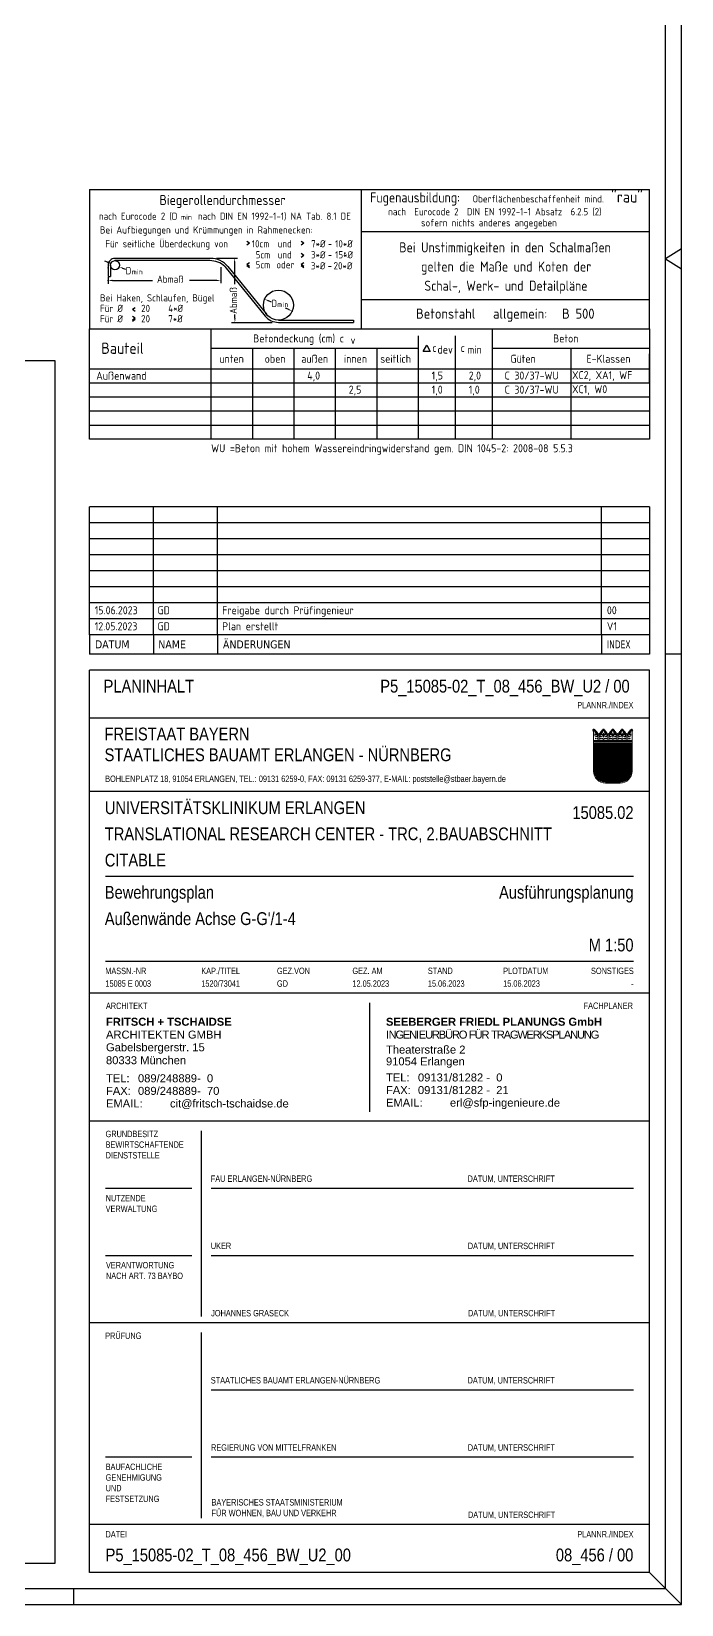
# Model space of a CAD drawing. Extents: x -17 to 74, y -15 to 121.
# Drawn here: x 39.79 to 49.95, y 0 to 24.58 of the extents above; entities that cross this region are included whole.
import ezdxf
from ezdxf.enums import TextEntityAlignment as Align

# ---------------------------------------------------------------- set-up
doc = ezdxf.new("R2010")
doc.units = 0
doc.header["$LTSCALE"] = 0.5
doc.linetypes.add('AUSGEZOGEN', pattern=[1000.01, 1000, 0.01])
for name, color, linetype in [('40 A Plankopf Text F+T', 7, 'Continuous'), ('BET-ANS', 7, 'Continuous'), ('RAHMEN', 7, 'Continuous'), ('STEMPEL', 7, 'Continuous'), ('TEXT', 7, 'Continuous')]:
    doc.layers.add(name, color=color, linetype=linetype)
doc.layers.add('NOPLOT', color=7, linetype='Continuous', plot=False)
doc.styles.add('ERSTELLTER_STIL_3', font='arial.ttf')
doc.styles.add('ERSTELLTER_STIL_4', font='arialbd.ttf')
doc.styles.add('helv', font='tahoma.ttf')
doc.styles.add('plankopf_ArialN', font='ARIALN.TTF')
doc.styles.add('txt', font='isocp.shx')
pattern_1 = [(0, (-322.07857, -163.97815), (8e-17, 0.254), [])]

# ---------------------------------------------------------------- blocks, each defined once
blk = doc.blocks.new('Bundeslandwappen')
at = {"lineweight": 9, "true_color": 0xffffff}
for points in [[(-5.75, 16.5), (-5.98, 16.5), (-5.98, 16.29), (-5.75, 16.29)], [(-5.09, 15.68), (-5.31, 15.68), (-5.31, 15.47), (-5.09, 15.47)], [(-3.49, 15.68), (-3.71, 15.68), (-3.71, 15.47), (-3.49, 15.47)], [(-2.82, 16.5), (-3.05, 16.5), (-3.05, 16.29), (-2.82, 16.29)], [(-2.15, 15.68), (-2.38, 15.68), (-2.38, 15.47), (-2.15, 15.47)], [(-0.56, 15.68), (-0.78, 15.68), (-0.78, 15.47), (-0.56, 15.47)], [(0.11, 16.5), (-0.11, 16.5), (-0.11, 16.29), (0.11, 16.29)], [(0.78, 15.68), (0.56, 15.68), (0.56, 15.47), (0.78, 15.47)], [(2.38, 15.68), (2.15, 15.68), (2.15, 15.47), (2.38, 15.47)], [(3.05, 16.5), (2.82, 16.5), (2.82, 16.29), (3.05, 16.29)], [(3.71, 15.68), (3.49, 15.68), (3.49, 15.47), (3.71, 15.47)], [(5.31, 15.68), (5.09, 15.68), (5.09, 15.47), (5.31, 15.47)], [(5.98, 16.5), (5.75, 16.5), (5.75, 16.29), (5.98, 16.29)]]:
    blk.add_hatch(color=7, dxfattribs=at).paths.add_polyline_path(points)
at = {"true_color": 0xffffff}
for points in [[(-5.34, 12.59), (-5.7, 12.59), (-5.7, 12.19), (-5.07, 11.96)], [(-1.42, 10.67), (-5.07, 11.96), (-3.57, 8.42), (0.08, 7.13)], [(0.86, 12.59), (-2.24, 12.59), (-1.42, 10.67), (2.23, 9.38)], [(3.96, 12.59), (1.66, 12.59), (4.37, 11.63)], [(5.7, 11.16), (4.37, 11.63), (5.7, 8.5)], [(-3.57, 8.42), (-5.7, 9.18), (-5.7, 6.17), (-2.07, 4.88)], [(-5.7, 6.14), (-5.7, 3.7, 0.041392), (-5.65, 3.14), (-4.21, 2.63)], [(3.73, 5.84), (0.08, 7.13), (1.58, 3.59), (5.23, 2.29)], [(5.7, 8.15), (2.23, 9.38), (3.73, 5.84), (5.7, 5.14)], [(-0.56, 1.34), (-4.21, 2.63), (-3.29, 0.45, 0.073774), (-2.3, 0.3), (-0.12, 0.3)], [(1.58, 3.59), (-2.07, 4.88), (-0.56, 1.34), (2.36, 0.3, 0.043654), (2.95, 0.36)]]:
    blk.add_hatch(color=7, dxfattribs=at).paths.add_polyline_path(points)
at = {"lineweight": 9}
h = blk.add_hatch(dxfattribs=at)
h.set_pattern_fill('ANSI31', color=256, scale=0.08, angle=315, style=0)
h.set_pattern_definition(pattern_1)
h.paths.add_polyline_path([(-5.07, 11.96), (-5.7, 12.19), (-5.7, 9.18), (-3.57, 8.42)])
h = blk.add_hatch(dxfattribs=at)
h.set_pattern_fill('ANSI31', color=256, scale=0.08, angle=315, style=0)
h.set_pattern_definition(pattern_1)
h.paths.add_polyline_path([(-2.24, 12.59), (-5.34, 12.59), (-5.07, 11.96), (-1.42, 10.67)])
h = blk.add_hatch(dxfattribs=at)
h.set_pattern_fill('ANSI31', color=256, scale=0.08, angle=315, style=0)
h.set_pattern_definition(pattern_1)
h.paths.add_polyline_path([(2.23, 9.38), (-1.42, 10.67), (0.08, 7.13), (3.73, 5.84)])
h = blk.add_hatch(dxfattribs=at)
h.set_pattern_fill('ANSI31', color=256, scale=0.08, angle=315, style=0)
h.set_pattern_definition(pattern_1)
h.paths.add_polyline_path([(4.37, 11.63), (1.66, 12.59), (0.86, 12.59), (2.23, 9.38), (5.7, 8.15), (5.7, 8.5)])
h = blk.add_hatch(dxfattribs=at)
h.set_pattern_fill('ANSI31', color=256, scale=0.08, angle=315, style=0)
h.set_pattern_definition(pattern_1)
h.paths.add_polyline_path([(5.7, 12.59), (3.96, 12.59), (4.37, 11.63), (5.7, 11.16)])
h = blk.add_hatch(dxfattribs=at)
h.set_pattern_fill('ANSI31', color=256, scale=0.08, angle=315, style=0)
h.set_pattern_definition(pattern_1)
h.paths.add_polyline_path([(-2.07, 4.88), (-5.7, 6.17), (-5.7, 6.14), (-4.21, 2.63), (-0.56, 1.34)])
h = blk.add_hatch(dxfattribs=at)
h.set_pattern_fill('ANSI31', color=256, scale=0.08, angle=315, style=0)
h.set_pattern_definition(pattern_1)
h.paths.add_polyline_path([(0.08, 7.13), (-3.57, 8.42), (-2.07, 4.88), (1.58, 3.59)])
h = blk.add_hatch(dxfattribs=at)
h.set_pattern_fill('ANSI31', color=256, scale=0.08, angle=315, style=0)
h.set_pattern_definition(pattern_1)
h.paths.add_polyline_path([(5.7, 5.14), (3.73, 5.84), (5.23, 2.29), (5.37, 2.24, 0.111178), (5.7, 3.7)])
h = blk.add_hatch(dxfattribs=at)
h.set_pattern_fill('ANSI31', color=256, scale=0.08, angle=315, style=0)
h.set_pattern_definition(pattern_1)
h.paths.add_polyline_path([(-4.21, 2.63), (-5.65, 3.14, 0.285055), (-3.29, 0.45)])
h = blk.add_hatch(dxfattribs=at)
h.set_pattern_fill('ANSI31', color=256, scale=0.08, angle=315, style=0)
h.set_pattern_definition(pattern_1)
h.paths.add_polyline_path([(-0.56, 1.34), (-0.12, 0.3), (2.3, 0.3, 0.004354), (2.36, 0.3)])
h = blk.add_hatch(dxfattribs=at)
h.set_pattern_fill('ANSI31', color=256, scale=0.08, angle=315, style=0)
h.set_pattern_definition(pattern_1)
h.paths.add_polyline_path([(5.31, 2.11), (5.23, 2.29), (1.58, 3.59), (2.95, 0.36, 0.22704)])
for p, q in [((-6, 16.1), (-6, 3.7)), ((-5.64, 14.97), (-5.64, 15.18)), ((-5.61, 16.59), (-5.62, 16.68)), ((-5.33, 15.19), (-5.33, 15.05)), ((-3.47, 15.19), (-3.47, 15.05)), ((-3.19, 16.59), (-3.18, 16.67)), ((-3.16, 14.97), (-3.16, 15.18)), ((-2.93, 15.58), (-2.93, 14.47)), ((-2.71, 14.97), (-2.71, 15.18)), ((-2.68, 16.59), (-2.69, 16.67)), ((-2.4, 15.19), (-2.4, 15.05)), ((-0.54, 15.19), (-0.54, 15.05)), ((-0.25, 16.59), (-0.24, 16.67)), ((-0.22, 14.97), (-0.22, 15.18)), ((0, 15.58), (0, 14.47)), ((0.22, 14.97), (0.22, 15.18)), ((0.25, 16.59), (0.24, 16.67)), ((0.54, 15.19), (0.54, 15.05)), ((2.4, 15.19), (2.4, 15.05)), ((2.68, 16.59), (2.69, 16.67)), ((2.71, 14.97), (2.71, 15.18)), ((2.93, 15.58), (2.93, 14.47)), ((3.16, 14.97), (3.16, 15.18)), ((3.19, 16.59), (3.18, 16.67)), ((3.47, 15.19), (3.47, 15.05)), ((5.33, 15.19), (5.33, 15.05)), ((5.61, 16.59), (5.62, 16.68)), ((5.64, 14.97), (5.64, 15.18)), ((6, 3.7), (6, 16.1)), ((-6, 13.29), (6, 13.29)), ((-6, 12.94), (6, 12.94)), ((-5.7, 12.59), (-5.7, 3.7)), ((-5.7, 12.59), (5.7, 12.59)), ((-5.7, 12.19), (5.7, 8.15)), ((-5.34, 12.59), (-0.12, 0.3)), ((-4.68, 14.54), (-5.26, 14.54)), ((-4.12, 14.54), (-3.54, 14.54)), ((-3.36, 13.9), (-2.93, 14.17)), ((-2.93, 13.63), (-3.36, 13.9)), ((-2.93, 14.17), (-2.5, 13.9)), ((-2.5, 13.9), (-2.93, 13.63)), ((-1.74, 14.54), (-2.32, 14.54)), ((-2.24, 12.59), (2.95, 0.36)), ((-1.19, 14.54), (-0.61, 14.54)), ((0, 14.17), (-0.43, 13.9)), ((-0.43, 13.9), (0, 13.63)), ((0.43, 13.9), (0, 14.17)), ((0, 13.63), (0.43, 13.9)), ((1.19, 14.54), (0.61, 14.54)), ((0.86, 12.59), (5.31, 2.11)), ((1.66, 12.59), (5.7, 11.16)), ((1.74, 14.54), (2.32, 14.54)), ((2.93, 14.17), (2.5, 13.9)), ((2.5, 13.9), (2.93, 13.63)), ((3.36, 13.9), (2.93, 14.17)), ((2.93, 13.63), (3.36, 13.9)), ((4.12, 14.54), (3.54, 14.54)), ((3.96, 12.59), (5.7, 8.5)), ((4.68, 14.54), (5.26, 14.54)), ((5.7, 3.7), (5.7, 12.59)), ((-5.7, 9.18), (5.7, 5.14)), ((-5.7, 6.17), (5.37, 2.24)), ((-5.7, 6.14), (-3.29, 0.45)), ((-5.66, 3.14), (2.36, 0.3)), ((-2.3, 0.3), (2.3, 0.3)), ((-2.3, 0), (2.3, 0))]:
    blk.add_line(p, q, dxfattribs=at)
for points in [[(-5.75, 16.29), (-5.98, 16.29), (-5.98, 16.5), (-5.75, 16.5)], [(-5.09, 15.47), (-5.31, 15.47), (-5.31, 15.68), (-5.09, 15.68)], [(-3.71, 15.47), (-3.49, 15.47), (-3.49, 15.68), (-3.71, 15.68)], [(-2.82, 16.29), (-3.05, 16.29), (-3.05, 16.5), (-2.82, 16.5)], [(-2.15, 15.47), (-2.38, 15.47), (-2.38, 15.68), (-2.15, 15.68)], [(-0.78, 15.47), (-0.56, 15.47), (-0.56, 15.68), (-0.78, 15.68)], [(0.11, 16.29), (-0.11, 16.29), (-0.11, 16.5), (0.11, 16.5)], [(0.78, 15.47), (0.56, 15.47), (0.56, 15.68), (0.78, 15.68)], [(2.15, 15.47), (2.38, 15.47), (2.38, 15.68), (2.15, 15.68)], [(3.05, 16.29), (2.82, 16.29), (2.82, 16.5), (3.05, 16.5)], [(3.71, 15.47), (3.49, 15.47), (3.49, 15.68), (3.71, 15.68)], [(5.09, 15.47), (5.31, 15.47), (5.31, 15.68), (5.09, 15.68)], [(5.75, 16.29), (5.98, 16.29), (5.98, 16.5), (5.75, 16.5)], [(-4.07, 13.71), (-4.83, 13.71), (-4.83, 14.1), (-4.07, 14.1)], [(-1.8, 13.71), (-1.04, 13.71), (-1.04, 14.1), (-1.8, 14.1)], [(1.8, 13.71), (1.04, 13.71), (1.04, 14.1), (1.8, 14.1)], [(4.07, 13.71), (4.83, 13.71), (4.83, 14.1), (4.07, 14.1)]]:
    blk.add_lwpolyline(points, close=True, dxfattribs=at)
for centre in [(-5.28, 13.9), (-3.71, 13.9), (-2.2, 13.9), (-0.68, 13.9), (0.68, 13.9), (2.2, 13.9), (3.71, 13.9), (5.28, 13.9)]:
    blk.add_circle(centre, 0.123, dxfattribs=at)
for centre, radius, start, end in [((-5.89, 16.45), 0.362, 44.6681, 253.1183), ((-5.67, 16.67), 0.05, 6.6615, 44.6681), ((-5.49, 15.18), 0.157, 3.2756, 179.5521), ((-5.19, 14.99), 0.453, 182.8328, 261.3043), ((-5.56, 16.59), 0.05, 186.6615, 265.6209), ((-5.42, 15.99), 0.179, 74.7883, 15.1356), ((-5.59, 16.26), 0.281, 346.0232, 85.6209), ((-5.36, 16.21), 0.05, 254.7883, 346.0232), ((-5.26, 15.23), 0.191, 249.6358, 3.0857), ((-5.2, 16.05), 0.05, 93.0633, 195.1356), ((-5.19, 15.87), 0.224, 350.9542, 93.0633), ((-5.02, 15.24), 0.05, 82.9467, 183.0857), ((-4.99, 15.54), 0.249, 262.9467, 77.8855), ((-4.92, 15.83), 0.05, 170.9542, 257.8855), ((-4.62, 14.89), 0.224, 71.4, 0), ((-4.71, 14.85), 0.312, 275.9649, 353.9773), ((-4.4, 15.24), 0.208, 317.0775, 222.9225), ((-4.18, 14.89), 0.224, 180, 108.6), ((-4.09, 14.85), 0.312, 186.0227, 264.0351), ((-3.81, 15.54), 0.249, 102.1145, 277.0533), ((-3.88, 15.83), 0.05, 282.1145, 9.0458), ((-3.61, 15.87), 0.224, 86.9367, 189.0458), ((-3.78, 15.24), 0.05, 356.9143, 97.0533), ((-3.54, 15.23), 0.191, 176.9143, 290.3642), ((-3.6, 16.05), 0.05, 344.8644, 86.9367), ((-3.38, 15.99), 0.179, 164.8644, 105.2117), ((-3.61, 14.99), 0.453, 278.6957, 357.1672), ((-3.21, 16.26), 0.281, 94.3791, 193.9768), ((-3.44, 16.21), 0.05, 193.9768, 285.2117), ((-3.31, 15.18), 0.157, 0.4479, 176.7244), ((-3.24, 16.59), 0.05, 274.3791, 353.3385), ((-3.13, 16.67), 0.05, 155.2288, 173.3385), ((-2.93, 16.58), 0.264, 24.0166, 155.3409), ((-2.55, 15.18), 0.157, 3.2756, 179.5521), ((-2.26, 14.99), 0.453, 182.8328, 261.3043), ((-2.74, 16.66), 0.05, 6.6615, 24.0166), ((-2.63, 16.59), 0.05, 186.6615, 265.6209), ((-2.49, 15.99), 0.179, 74.7883, 15.1356), ((-2.65, 16.26), 0.281, 346.0232, 85.6209), ((-2.43, 16.21), 0.05, 254.7883, 346.0232), ((-2.33, 15.23), 0.191, 249.6358, 3.0857), ((-2.27, 16.05), 0.05, 93.0633, 195.1356), ((-2.26, 15.87), 0.224, 350.9542, 93.0633), ((-2.09, 15.24), 0.05, 82.9467, 183.0857), ((-2.05, 15.54), 0.249, 262.9467, 77.8855), ((-1.99, 15.83), 0.05, 170.9542, 257.8855), ((-1.69, 14.89), 0.224, 71.4, 0), ((-1.78, 14.85), 0.312, 275.9649, 353.9773), ((-1.47, 15.24), 0.208, 317.0775, 222.9225), ((-1.24, 14.89), 0.224, 180, 108.6), ((-1.16, 14.85), 0.312, 186.0227, 264.0351), ((-0.88, 15.54), 0.249, 102.1145, 277.0533), ((-0.94, 15.83), 0.05, 282.1145, 9.0458), ((-0.67, 15.87), 0.224, 86.9367, 189.0458), ((-0.84, 15.24), 0.05, 356.9143, 97.0533), ((-0.6, 15.23), 0.191, 176.9143, 290.3642), ((-0.66, 16.05), 0.05, 344.8644, 86.9367), ((-0.44, 15.99), 0.179, 164.8644, 105.2117), ((-0.68, 14.99), 0.453, 278.6957, 357.1672), ((-0.28, 16.26), 0.281, 94.3791, 193.9768), ((-0.5, 16.21), 0.05, 193.9768, 285.2117), ((-0.38, 15.18), 0.157, 0.4479, 176.7244), ((-0.3, 16.59), 0.05, 274.3791, 353.3385), ((0, 16.58), 0.264, 24.0166, 155.3409), ((-0.19, 16.67), 0.05, 155.2288, 173.3385), ((0.38, 15.18), 0.157, 3.2756, 179.5521), ((0.68, 14.99), 0.453, 182.8328, 261.3043), ((0.19, 16.66), 0.05, 6.6615, 24.0166), ((0.3, 16.59), 0.05, 186.6615, 265.6209), ((0.44, 15.99), 0.179, 74.7883, 15.1356), ((0.28, 16.26), 0.281, 346.0232, 85.6209), ((0.5, 16.21), 0.05, 254.7883, 346.0232), ((0.6, 15.23), 0.191, 249.6358, 3.0857), ((0.66, 16.05), 0.05, 93.0633, 195.1356), ((0.67, 15.87), 0.224, 350.9542, 93.0633), ((0.84, 15.24), 0.05, 82.9467, 183.0857), ((0.88, 15.54), 0.249, 262.9467, 77.8855), ((0.94, 15.83), 0.05, 170.9542, 257.8855), ((1.24, 14.89), 0.224, 71.4, 0), ((1.16, 14.85), 0.312, 275.9649, 353.9773), ((1.47, 15.24), 0.208, 317.0775, 222.9225), ((1.69, 14.89), 0.224, 180, 108.6), ((1.78, 14.85), 0.312, 186.0227, 264.0351), ((2.05, 15.54), 0.249, 102.1145, 277.0533), ((1.99, 15.83), 0.05, 282.1145, 9.0458), ((2.26, 15.87), 0.224, 86.9367, 189.0458), ((2.09, 15.24), 0.05, 356.9143, 97.0533), ((2.33, 15.23), 0.191, 176.9143, 290.3642), ((2.27, 16.05), 0.05, 344.8644, 86.9367), ((2.49, 15.99), 0.179, 164.8644, 105.2117), ((2.26, 14.99), 0.453, 278.6957, 357.1672), ((2.65, 16.26), 0.281, 94.3791, 193.9768), ((2.43, 16.21), 0.05, 193.9768, 285.2117), ((2.55, 15.18), 0.157, 0.4479, 176.7244), ((2.63, 16.59), 0.05, 274.3791, 353.3385), ((2.93, 16.58), 0.264, 24.0166, 155.3409), ((2.74, 16.67), 0.05, 155.2288, 173.3385), ((3.31, 15.18), 0.157, 3.2756, 179.5521), ((3.61, 14.99), 0.453, 182.8328, 261.3043), ((3.13, 16.66), 0.05, 6.6615, 24.0166), ((3.24, 16.59), 0.05, 186.6615, 265.6209), ((3.38, 15.99), 0.179, 74.7883, 15.1356), ((3.21, 16.26), 0.281, 346.0232, 85.6209), ((3.44, 16.21), 0.05, 254.7883, 346.0232), ((3.54, 15.23), 0.191, 249.6358, 3.0857), ((3.6, 16.05), 0.05, 93.0633, 195.1356), ((3.61, 15.87), 0.224, 350.9542, 93.0633), ((3.78, 15.24), 0.05, 82.9467, 183.0857), ((3.81, 15.54), 0.249, 262.9467, 77.8855), ((3.88, 15.83), 0.05, 170.9542, 257.8855), ((4.18, 14.89), 0.224, 71.4, 0), ((4.09, 14.85), 0.312, 275.9649, 353.9773), ((4.4, 15.24), 0.208, 317.0775, 222.9225), ((4.62, 14.89), 0.224, 180, 108.6), ((4.71, 14.85), 0.312, 186.0227, 264.0351), ((4.99, 15.54), 0.249, 102.1145, 277.0533), ((4.92, 15.83), 0.05, 282.1145, 9.0458), ((5.19, 15.87), 0.224, 86.9367, 189.0458), ((5.02, 15.24), 0.05, 356.9143, 97.0533), ((5.26, 15.23), 0.191, 176.9143, 290.3642), ((5.2, 16.05), 0.05, 344.8644, 86.9367), ((5.42, 15.99), 0.179, 164.8644, 105.2117), ((5.19, 14.99), 0.453, 278.6957, 357.1672), ((5.59, 16.26), 0.281, 94.3791, 193.9768), ((5.36, 16.21), 0.05, 193.9768, 285.2117), ((5.49, 15.18), 0.157, 0.4479, 176.7244), ((5.56, 16.59), 0.05, 274.3791, 353.3385), ((5.67, 16.67), 0.05, 135.3319, 173.3385), ((5.89, 16.45), 0.362, 286.8817, 135.3319), ((-2.3, 3.7), 3.7, 180, 270), ((-2.3, 3.7), 3.4, 180, 270), ((2.3, 3.7), 3.7, 270, 0), ((2.3, 3.7), 3.4, 270, 0)]:
    blk.add_arc(centre, radius, start, end, dxfattribs=at)
blk = doc.blocks.new('Plankopf_PU')
for p, q in [((-18.5, 25.4), (-18.5, 27.7)), ((-1, 27.7), (-18.5, 27.7)), ((-1, 27.7), (-18.5, 27.7)), ((-1, 25.4), (-1, 27.7)), ((-1, 25.4), (-18.5, 25.4)), ((-1, 25.4), (-18.5, 25.4)), ((-18.5, 19.1), (-18.5, 25.4)), ((-1, 19.1), (-1, 25.4)), ((-1.5, 22.75), (-18, 22.75)), ((-18, 20.1), (-1.5, 20.1)), ((-18.5, 15.1), (-18.5, 19.1)), ((-1, 19.1), (-18.5, 19.1)), ((-9.75, 18.8), (-9.75, 15.4)), ((-1, 15.1), (-1, 19.1)), ((-1, 15.1), (-18.5, 15.1)), ((-1, 15.1), (-18.5, 15.1)), ((-18.5, 8.8), (-18.5, 15.1)), ((-15, 9), (-15, 14.8)), ((-1, 8.8), (-1, 15.1)), ((-15.3, 13), (-18, 13)), ((-1.5, 13), (-14.7, 13)), ((-15.3, 10.9), (-18, 10.9)), ((-1.5, 10.9), (-14.7, 10.9)), ((-18.5, 2.5), (-18.5, 8.8)), ((-1, 8.8), (-18.5, 8.8)), ((-15, 2.7), (-15, 8.5)), ((-1, 2.5), (-1, 8.8)), ((-1.5, 6.7), (-14.7, 6.7)), ((-15.3, 4.6), (-18, 4.6)), ((-1.5, 4.6), (-14.7, 4.6)), ((-1, 2.5), (-18.5, 2.5)), ((-18.5, 1), (-18.5, 2.5)), ((-1, 2.5), (-18.5, 2.5)), ((-1, 1), (-1, 2.5)), ((-1, 1), (-18.5, 1))]:
    blk.add_line(p, q)
at = {"xscale": 0.1, "yscale": 0.1, "zscale": 0.1}
blk.add_blockref('Bundeslandwappen', (-2.148, 25.669), dxfattribs=at)
at = {"linetype": 'AUSGEZOGEN', "lineweight": 35, "style": 'plankopf_ArialN'}
for s, height, p in [('FREISTAAT BAYERN', 0.4, (-18.032, 27.401)), ('PRÜFUNG', 0.2, (-18.013, 8.5))]:
    blk.add_text(s, height=height, dxfattribs=at).set_placement(p, align=Align.TOP_LEFT)
blk.add_text('STAATLICHES BAUAMT ERLANGEN - NÜRNBERG', height=0.4, dxfattribs=at).set_placement((-18.032, 26.552), align=Align.MIDDLE_LEFT)
at = {"style": 'plankopf_ArialN'}
for s, p in [('BOHLENPLATZ 18, 91054 ERLANGEN, TEL.: 09131 6259-0, FAX: 09131 6259-377, E-MAIL: poststelle@stbaer.bayern.de', (-18.012, 25.702)), ('MASSN.-NR', (-18.011, 19.698)), ('KAP./TITEL', (-15.01, 19.698)), ('GEZ.VON', (-12.644, 19.7)), ('GEZ. AM', (-10.286, 19.7)), ('STAND', (-7.927, 19.702)), ('PLOTDATUM', (-5.574, 19.7)), ('FAU ERLANGEN-NÜRNBERG', (-14.712, 13.207)), ('DATUM, UNTERSCHRIFT', (-6.687, 13.207)), ('UKER', (-14.712, 11.107)), ('DATUM, UNTERSCHRIFT', (-6.68, 11.106)), ('JOHANNES GRASECK', (-14.7, 9.005)), ('DATUM, UNTERSCHRIFT', (-6.675, 9.005)), ('STAATLICHES BAUAMT ERLANGEN-NÜRNBERG', (-14.712, 6.907)), ('DATUM, UNTERSCHRIFT', (-6.687, 6.907)), ('REGIERUNG VON MITTELFRANKEN', (-14.705, 4.806)), ('DATUM, UNTERSCHRIFT', (-6.68, 4.806)), ('DATUM, UNTERSCHRIFT', (-6.675, 2.705)), ('DATEI', (-18.002, 2.095))]:
    blk.add_text(s, height=0.2, dxfattribs=at).set_placement(p)
for s, p in [('SONSTIGES', (-1.493, 19.7)), ('PLANNR./INDEX', (-1.501, 2.095))]:
    blk.add_text(s, height=0.2, dxfattribs=at).set_placement(p, align=Align.RIGHT)
at = {"linetype": 'AUSGEZOGEN', "lineweight": 35, "style": 'plankopf_ArialN'}
blk.add_text('ARCHITEKT', height=0.2, dxfattribs=at).set_placement((-17.989, 18.607))
blk.add_text('FACHPLANER', height=0.2, dxfattribs=at).set_placement((-1.52, 18.611), align=Align.RIGHT)
at = {"insert": (-5.574, 19.303), "char_height": 0.2, "attachment_point": 7, "style": 'plankopf_ArialN'}
blk.add_mtext('15.06.2023', dxfattribs=at)
at = {"char_height": 0.2, "attachment_point": 1, "style": 'plankopf_ArialN'}
for s, insert, width in [('GRUNDBESITZ\\PBEWIRTSCHAFTENDE DIENSTSTELLE', (-18, 14.804), 2.5), ('NUTZENDE^JVERWALTUNG', (-17.998, 12.8), 2.69843), ('VERANTWORTUNG  NACH ART. 73 BAYBO', (-17.988, 10.705), 2.68768), ('BAUFACHLICHE GENEHMIGUNG UND FESTSETZUNG', (-17.998, 4.404), 2.2311), ('BAYERISCHES STAATSMINISTERIUM ^JFÜR WOHNEN, BAU UND VERKEHR', (-14.689, 3.294), 9.29412)]:
    blk.add_mtext(s, dxfattribs=dict(at, insert=insert, width=width))
at = {"style": 'plankopf_ArialN'}
for tag, p in [('PROJEKTBEZEICHNUNGZ1', (-18.025, 24.578)), ('PROJEKTBEZEICHNUNGZ2', (-18.025, 23.761)), ('PROJEKTBEZEICHNUNGZ3', (-18.025, 22.941))]:
    blk.add_attdef(tag, text='', height=0.4, dxfattribs=at).set_placement(p, align=Align.BOTTOM_LEFT)
for tag, p in [('GEB.-NR', (-1.5, 24.946)), ('0.000X', (-1.507, 1.749))]:
    blk.add_attdef(tag, text='', height=0.4, dxfattribs=at).set_placement(p, align=Align.TOP_RIGHT)
for tag, p, height in [('PLANINHALTZ1', (-18.025, 22.055), 0.4), ('PLANINHALTZ2', (-18.025, 21.232), 0.4), ('PLANINHALTZ3', (-18.025, 20.409), 0.4), ('MASSN.-NR', (-18.005, 19.303), 0.2), ('KAPITEL/TITEL', (-15.01, 19.303), 0.2), ('GEZ_VON', (-12.644, 19.303), 0.2), ('GEZ_AM', (-10.286, 19.303), 0.2), ('STAND', (-7.927, 19.303), 0.2)]:
    blk.add_attdef(tag, p, '', height=height, dxfattribs=at)
for tag, height, p in [('PLANUNGSPHASE', 0.4, (-1.5, 22.055)), ('PROJEKTKATEGORIE', 0.4, (-1.5, 21.232)), ('MAßSTAB', 0.4, (-1.5, 20.409)), ('SONSTIGES', 0.2, (-1.5, 19.303))]:
    blk.add_attdef(tag, text='', height=height, dxfattribs=at).set_placement(p, align=Align.RIGHT)
at = {"layer": '40 A Plankopf Text F+T', "color": 7, "linetype": 'Continuous', "lineweight": 13, "char_height": 0.25, "attachment_point": 7}
for s, insert, style in [('\\A1;FRITSCH + TSCHAIDSE ', (-17.988, 18.081), 'ERSTELLTER_STIL_4'), ('\\A1;SEEBERGER FRIEDL PLANUNGS GmbH', (-9.238, 18.081), 'ERSTELLTER_STIL_4'), ('\\A1;ARCHITEKTEN GMBH', (-17.988, 17.68), 'ERSTELLTER_STIL_3'), ('\\A1;{\\T0.8;INGENIEURBÜRO FÜR TRAGWERKSPLANUNG}', (-9.238, 17.68), 'ERSTELLTER_STIL_3'), ('\\A1;Gabelsbergerstr. 15', (-17.988, 17.212), 'ERSTELLTER_STIL_3'), ('\\A1;Theaterstraße 2', (-9.238, 17.212), 'ERSTELLTER_STIL_3'), ('\\A1;80333 München', (-17.988, 16.879), 'ERSTELLTER_STIL_3'), ('\\A1;91054 Erlangen', (-9.238, 16.771), 'ERSTELLTER_STIL_3')]:
    blk.add_mtext(s, dxfattribs=dict(at, insert=insert, style=style))
at = {"layer": '40 A Plankopf Text F+T', "color": 7, "linetype": 'Continuous', "lineweight": 13, "char_height": 0.25, "attachment_point": 7, "line_spacing_factor": 0.945293, "style": 'ERSTELLTER_STIL_3'}
for s, insert in [('\\A1;TEL: ^I089/248889-  0\\PFAX: ^I089/248889-  70\\PEMAIL: ^Icit@fritsch-tschaidse.de', (-17.988, 15.481)), ('\\A1;TEL: ^I09131/81282 -  0\\PFAX: ^I09131/81282 -  21\\PEMAIL: ^Ierl@sfp-ingenieure.de', (-9.238, 15.481))]:
    blk.add_mtext(s, dxfattribs=dict(at, insert=insert))
blk = doc.blocks.new('Plankopf-ER')
at = {"layer": 'RAHMEN', "color": 7, "linetype": 'Continuous'}
for p, q in [((-0.5, 4.6), (-18, 4.6)), ((-18, 4.1), (-18, 4.6)), ((-16, 4.1), (-16, 4.6)), ((-14, 4.1), (-14, 4.6)), ((-2, 4.1), (-2, 4.6)), ((-0.5, 4.6), (-0.5, 4.1)), ((-0.5, 4.1), (-18, 4.1)), ((-18, 3.6), (-18, 4.1)), ((-16, 3.6), (-16, 4.1)), ((-14, 3.6), (-14, 4.1)), ((-2, 3.6), (-2, 4.1)), ((-0.5, 4.1), (-0.5, 3.6)), ((-0.5, 3.6), (-18, 3.6)), ((-18, 3.1), (-18, 3.6)), ((-16, 3.1), (-16, 3.6)), ((-14, 3.1), (-14, 3.6)), ((-2, 3.1), (-2, 3.6)), ((-0.5, 3.6), (-0.5, 3.1)), ((-0.5, 3.1), (-18, 3.1)), ((-18, 2.6), (-18, 3.1)), ((-16, 2.6), (-16, 3.1)), ((-14, 2.6), (-14, 3.1)), ((-2, 2.6), (-2, 3.1)), ((-0.5, 3.1), (-0.5, 2.6)), ((-0.5, 2.6), (-18, 2.6)), ((-18, 2.1), (-18, 2.6)), ((-16, 2.1), (-16, 2.6)), ((-14, 2.1), (-14, 2.6)), ((-2, 2.1), (-2, 2.6)), ((-0.5, 2.6), (-0.5, 2.1)), ((-0.5, 2.1), (-18, 2.1)), ((-18, 1.6), (-18, 2.1)), ((-16, 1.6), (-16, 2.1)), ((-14, 1.6), (-14, 2.1)), ((-2, 1.6), (-2, 2.1)), ((-0.5, 2.1), (-0.5, 1.6)), ((-0.5, 1.6), (-18, 1.6)), ((-18, 1.1), (-18, 1.6)), ((-16, 1.1), (-16, 1.6)), ((-14, 1.1), (-14, 1.6)), ((-2, 1.1), (-2, 1.6)), ((-0.5, 1.6), (-0.5, 1.1)), ((-0.5, 1.1), (-18, 1.1)), ((-18, 0.6), (-18, 1.1)), ((-16, 0.6), (-16, 1.1)), ((-14, 0.6), (-14, 1.1)), ((-2, 0.6), (-2, 1.1)), ((-0.5, 1.1), (-0.5, 0.6)), ((-0.5, 0.6), (-18, 0.6)), ((-18, 0.6), (-18, 0)), ((-16, 0.6), (-16, 0)), ((-14, 0.6), (-14, 0)), ((-2, 0.6), (-2, 0)), ((-0.5, 0.6), (-0.5, 0)), ((-0.5, 0), (-18, 0))]:
    blk.add_line(p, q, dxfattribs=at)
at = {"layer": 'RAHMEN', "color": 7, "linetype": 'Continuous', "style": 'txt'}
for tag, p in [('INDEX-D8', (-17.841, 4.242)), ('INDEX-N8', (-15.876, 4.242)), ('INDEX-X8', (-13.857, 4.242)), ('INDEX8', (-1.833, 4.242)), ('INDEX-D7', (-17.841, 3.742)), ('INDEX-N7', (-15.876, 3.742)), ('INDEX-X7', (-13.857, 3.742)), ('INDEX7', (-1.833, 3.742)), ('INDEX-D6', (-17.841, 3.242)), ('INDEX-N6', (-15.876, 3.242)), ('INDEX-X6', (-13.857, 3.242)), ('INDEX6', (-1.833, 3.242)), ('INDEX-D5', (-17.841, 2.742)), ('INDEX-N5', (-15.876, 2.742)), ('INDEX-X5', (-13.857, 2.742)), ('INDEX5', (-1.833, 2.742)), ('INDEX-D4', (-17.841, 2.242)), ('INDEX-N4', (-15.876, 2.242)), ('INDEX-X4', (-13.857, 2.242)), ('INDEX4', (-1.833, 2.242)), ('INDEX-D3', (-17.841, 1.742)), ('INDEX-N3', (-15.876, 1.742)), ('INDEX-X3', (-13.857, 1.742)), ('INDEX3', (-1.833, 1.742)), ('INDEX-D2', (-17.841, 1.242)), ('INDEX-N2', (-15.876, 1.242)), ('INDEX-X2', (-13.857, 1.242)), ('INDEX2', (-1.833, 1.242)), ('INDEX-D1', (-17.841, 0.742)), ('INDEX-N1', (-15.876, 0.742)), ('INDEX-X1', (-13.857, 0.742)), ('INDEX1', (-1.833, 0.742))]:
    blk.add_attdef(tag, p, '', height=0.25, dxfattribs=at)
at = {"layer": 'STEMPEL', "color": 7, "linetype": 'Continuous', "style": 'helv'}
for s, p in [('DATUM', (-17.833, 0.176)), ('NAME', (-15.853, 0.176)), ('ÄNDERUNGEN', (-13.833, 0.176))]:
    blk.add_text(s, height=0.25, dxfattribs=at).set_placement(p)
at = {"layer": 'STEMPEL', "color": 7, "linetype": 'Continuous', "style": 'helv', "width": 0.8}
blk.add_text('INDEX', height=0.25, dxfattribs=at).set_placement((-1.833, 0.176))
blk = doc.blocks.new('A0--19')
at = {"layer": 'RAHMEN'}
for p, q in [((99.9, 0), (99.9, 84.1)), ((0, 0), (99.9, 0))]:
    blk.add_line(p, q, dxfattribs=at)
at = {"layer": 'RAHMEN', "color": 5}
for p, q in [((99.4, 0.5), (99.4, 83.6)), ((2, 0.5), (99.4, 0.5))]:
    blk.add_line(p, q, dxfattribs=at)
at = {"layer": 'RAHMEN', "color": 7, "linetype": 'Continuous'}
for p, q in [((99.9, 42.36), (99.4, 42.05)), ((99.4, 42.05), (99.9, 41.74))]:
    blk.add_line(p, q, dxfattribs=at)
at = {"layer": 'RAHMEN', "color": 7}
for p, q in [((99.9, 29.7), (99.4, 29.7)), ((80.9, 0.5), (80.9, 0))]:
    blk.add_line(p, q, dxfattribs=at)

msp = doc.modelspace()

# ---------------------------------------------------------------- linework, layer by layer
for p, q in [((49.45, 14.6), (40.7, 14.6)), ((40.7, 13.85), (40.7, 14.6)), ((49.45, 13.85), (49.45, 14.6))]:
    msp.add_line(p, q)
at = {"layer": 'NOPLOT', "color": 191, "linetype": 'AUSGEZOGEN'}
msp.add_line((49.45, 0.5), (49.95, 0), dxfattribs=at)
at = {"layer": 'RAHMEN', "color": 5, "linetype": 'Continuous'}
for p, q in [((40.7, 22.10913), (49.45, 22.10913)), ((40.7, 22.10913), (40.7, 19.93006)), ((44.9492, 19.93006), (44.9492, 22.10913)), ((49.45, 19.93006), (49.45, 22.10913)), ((49.45, 19.07649), (49.45, 19.53884))]:
    msp.add_line(p, q, dxfattribs=at)
at = {"layer": 'RAHMEN', "color": 7, "linetype": 'AUSGEZOGEN'}
for p, q in [((44.9492, 21.4516), (49.45, 21.4516)), ((43.19807, 21.26638), (43.15441, 21.29695)), ((43.19807, 21.26638), (43.15441, 21.23582)), ((44.04799, 21.26638), (44.00433, 21.29695)), ((44.04799, 21.26638), (44.00433, 21.23582)), ((43.15441, 20.93855), (43.19807, 20.96912)), ((43.15441, 20.93855), (43.19807, 20.90798)), ((43.15441, 20.91916), (43.19807, 20.88859)), ((44.00433, 20.93855), (44.04799, 20.96912)), ((44.00433, 20.93855), (44.04799, 20.90798)), ((44.00433, 20.91916), (44.04799, 20.88859)), ((44.04847, 21.07666), (44.00481, 21.10722)), ((44.04847, 21.07666), (44.00481, 21.04609)), ((41.36941, 20.23578), (41.41306, 20.26635)), ((41.36941, 20.23578), (41.41306, 20.20521)), ((44.9492, 20.3877), (49.45, 20.3877)), ((41.41306, 20.09491), (41.36941, 20.12548)), ((41.41306, 20.09491), (41.36941, 20.06434)), ((41.41306, 20.07552), (41.36941, 20.04495)), ((40.7, 19.30751), (49.45, 19.30751)), ((40.7, 19.08751), (49.45, 19.08751)), ((40.7, 18.86751), (49.45, 18.86751)), ((40.7, 18.64751), (49.45, 18.64751)), ((40.7, 18.42751), (49.45, 18.42751))]:
    msp.add_line(p, q, dxfattribs=at)
at = {"layer": 'RAHMEN', "color": 7, "linetype": 'Continuous'}
for p, q in [((41.02966, 20.95043), (40.93639, 20.98632)), ((40.98937, 20.92464), (40.98937, 20.74748)), ((41.0248, 20.92464), (41.0248, 20.74748)), ((42.59123, 21.03094), (41.09567, 21.03094)), ((42.57853, 20.99551), (41.09567, 20.99551)), ((42.68261, 21.03431), (43.00883, 21.03431)), ((42.74928, 20.89494), (42.74928, 20.64152)), ((42.81372, 20.90619), (43.44367, 20.13092)), ((42.86221, 20.90197), (43.46839, 20.15594)), ((42.96646, 20.96694), (42.96646, 20.62601)), ((40.98937, 20.74748), (41.0248, 20.74748)), ((40.98937, 20.73612), (40.98937, 20.63573)), ((41.05687, 20.68652), (41.68512, 20.68652)), ((41.21546, 20.87895), (41.2625, 20.86085)), ((42.68178, 20.68652), (42.26338, 20.68652)), ((42.97097, 20.09652), (42.97097, 20.15564)), ((43.54113, 20.34822), (43.49725, 20.36714)), ((43.80316, 20.23524), (43.76232, 20.25285)), ((42.60073, 18.23342), (42.60073, 19.93006)), ((42.91977, 20.02902), (43.55322, 20.02902)), ((43.65321, 20.06712), (44.82247, 20.06662)), ((43.65321, 20.03119), (44.82247, 20.03119)), ((44.82247, 20.06662), (44.82247, 20.03119)), ((46.9984, 18.20751), (46.9984, 19.93006)), ((45.83977, 18.20751), (45.83977, 19.82047)), ((46.41908, 18.20751), (46.41908, 19.82047)), ((43.24854, 18.20751), (43.24854, 19.62813)), ((43.89635, 18.20751), (43.89635, 19.62813)), ((44.54415, 18.20751), (44.54415, 19.62813)), ((45.19196, 18.20751), (45.19196, 19.62813)), ((48.2242, 18.20751), (48.2242, 19.62813)), ((42.60073, 18.20751), (42.60073, 19.30751)), ((45.83977, 18.20751), (45.83977, 19.30751)), ((49.95, 14.85), (49.7, 14.85))]:
    msp.add_line(p, q, dxfattribs=at)
at = {"layer": 'RAHMEN', "color": 1, "linetype": 'Continuous'}
for p, q in [((42.60073, 19.62813), (45.83977, 19.62813)), ((46.9984, 19.62813), (49.45, 19.62813))]:
    msp.add_line(p, q, dxfattribs=at)
at = {"layer": 'RAHMEN', "color": 5, "linetype": 'AUSGEZOGEN'}
msp.add_lwpolyline([(40.7, 19.93006), (49.45, 19.93006), (49.45, 18.20751), (40.7, 18.20751)], close=True, dxfattribs=at)
at = {"layer": 'RAHMEN', "color": 1, "linetype": 'Continuous'}
msp.add_lwpolyline([(45.96859, 19.67274), (46.0231, 19.57833), (45.91408, 19.57833)], close=True, dxfattribs=at)
at = {"layer": 'RAHMEN', "color": 7, "linetype": 'Continuous'}
for centre, radius in [((41.09567, 20.92464), 0.07086), ((43.65021, 20.30119), 0.23407)]:
    msp.add_circle(centre, radius, dxfattribs=at)
for centre, radius, start, end in [((41.09567, 20.92464), 0.1063, 89.999981, 180), ((42.57853, 20.64119), 0.35432, 48.410685, 89.999997), ((42.59123, 20.68179), 0.34915, 39.095644, 90), ((43.65321, 20.30119), 0.27, 219.095644, 270)]:
    msp.add_arc(centre, radius, start, end, dxfattribs=at)
for p in [(44.68747, 21.11175), (40.98937, 20.88366), (40.98937, 20.68652), (43.43527, 20.39387), (43.86515, 20.20851)]:
    msp.add_point(p, dxfattribs=at)
for points in [[(40.97765, 20.96109), (40.98392, 20.97738), (41.02966, 20.95043)], [(41.21232, 20.8708), (41.21859, 20.88709), (41.16658, 20.89775)], [(42.97771, 20.96694), (42.95521, 20.96694), (42.96646, 21.03444)], [(41.05687, 20.67527), (41.05687, 20.69777), (40.98937, 20.68652)], [(42.68178, 20.67527), (42.68178, 20.69777), (42.74928, 20.68652)], [(43.49279, 20.35681), (43.5017, 20.37747), (43.43527, 20.39387)], [(43.79871, 20.22491), (43.80762, 20.24557), (43.86515, 20.20851)], [(42.98222, 20.09652), (42.95972, 20.09652), (42.97097, 20.02902)]]:
    msp.add_solid(points, dxfattribs=at)
at = {"layer": 'TEXT', "color": 1, "linetype": 'AUSGEZOGEN'}
msp.add_lwpolyline([(31.41512, 19.43537), (40.15456, 19.43537), (40.15456, 0.63882), (31.41512, 0.63882)], close=True, dxfattribs=at)

# ---------------------------------------------------------------- block references
at = {"layer": 'BET-ANS', "xscale": 0.5, "yscale": 0.5, "zscale": 0.5}
msp.add_blockref('Plankopf-ER', (49.7, 14.85), dxfattribs=at).add_auto_attribs({'INDEX1': 'V1', 'INDEX-N1': 'GD', 'INDEX-D1': '12.05.2023', 'INDEX-X1': 'Plan erstellt', 'INDEX2': '00', 'INDEX-N2': 'GD', 'INDEX-D2': '15.06.2023', 'INDEX-X2': 'Freigabe durch Prüfingenieur'})
at = {"layer": 'BET-ANS'}
ref = msp.add_blockref('Plankopf_PU', (49.95, 0), dxfattribs=dict(at, xscale=0.5, yscale=0.5, zscale=0.5))
ref.add_attrib('0.000X', '08_456 / 00', dxfattribs={"layer": '0', "height": 0.2, "style": 'plankopf_ArialN'}).set_placement((49.19662, 0.87443), align=Align.TOP_RIGHT)
ref.add_attrib('STAND', '15.06.2023', (45.98663, 9.65159), dxfattribs={"layer": '0', "height": 0.1, "style": 'plankopf_ArialN'})
ref.add_attrib('PLANINHALTZ1', 'Bewehrungsplan', (40.93743, 11.02774), dxfattribs={"layer": '0', "height": 0.2, "style": 'plankopf_ArialN'})
ref.add_attrib('PLANINHALTZ2', "Außenwände Achse G-G'/1-4", (40.93743, 10.61602), dxfattribs={"layer": '0', "height": 0.2, "style": 'plankopf_ArialN'})
ref.add_attrib('PROJEKTBEZEICHNUNGZ1', 'UNIVERSITÄTSKLINIKUM ERLANGEN', dxfattribs={"layer": '0', "height": 0.2, "style": 'plankopf_ArialN'}).set_placement((40.93743, 12.28876), align=Align.BOTTOM_LEFT)
ref.add_attrib('PROJEKTBEZEICHNUNGZ2', 'TRANSLATIONAL RESEARCH CENTER - TRC, 2.BAUABSCHNITT', dxfattribs={"layer": '0', "height": 0.2, "style": 'plankopf_ArialN'}).set_placement((40.93743, 11.88065), align=Align.BOTTOM_LEFT)
ref.add_attrib('PROJEKTBEZEICHNUNGZ3', 'CITABLE', dxfattribs={"layer": '0', "height": 0.2, "style": 'plankopf_ArialN'}).set_placement((40.93743, 11.47049), align=Align.BOTTOM_LEFT)
ref.add_attrib('GEB.-NR', '15085.02', dxfattribs={"layer": '0', "height": 0.2, "style": 'plankopf_ArialN'}).set_placement((49.2, 12.47299), align=Align.TOP_RIGHT)
ref.add_attrib('PLANUNGSPHASE', 'Ausführungsplanung', dxfattribs={"layer": '0', "height": 0.2, "style": 'plankopf_ArialN'}).set_placement((49.2, 11.02774), align=Align.RIGHT)
ref.add_attrib('MAßSTAB', 'M 1:50', dxfattribs={"layer": '0', "height": 0.2, "style": 'plankopf_ArialN'}).set_placement((49.2, 10.2045), align=Align.RIGHT)
ref.add_attrib('MASSN.-NR', '15085 E 0003', (40.94738, 9.65159), dxfattribs={"layer": '0', "height": 0.1, "style": 'plankopf_ArialN'})
ref.add_attrib('KAPITEL/TITEL', '1520/73041', (42.4451, 9.65159), dxfattribs={"layer": '0', "height": 0.1, "style": 'plankopf_ArialN'})
ref.add_attrib('GEZ_VON', 'GD', (43.62777, 9.65159), dxfattribs={"layer": '0', "height": 0.1, "style": 'plankopf_ArialN'})
ref.add_attrib('GEZ_AM', '12.05.2023', (44.80713, 9.65159), dxfattribs={"layer": '0', "height": 0.1, "style": 'plankopf_ArialN'})
ref.add_attrib('SONSTIGES', '-', dxfattribs={"layer": '0', "height": 0.1, "style": 'plankopf_ArialN'}).set_placement((49.2, 9.65159), align=Align.RIGHT)
at = {"layer": 'RAHMEN', "color": 7, "linetype": 'AUSGEZOGEN', "xscale": 0.5, "yscale": 0.5, "zscale": 0.5}
msp.add_blockref('A0--19', (0, 0), dxfattribs=at)

# ---------------------------------------------------------------- texts
at = {"style": 'plankopf_ArialN'}
msp.add_text('PLANNR./INDEX', height=0.1, dxfattribs=at).set_placement((49.19864, 14.00214), align=Align.RIGHT)
at = {"layer": 'BET-ANS', "style": 'plankopf_ArialN'}
for s, p in [('PLANINHALT', (40.91871, 14.2477)), ('P5_15085-02_T_08_456_BW_U2 / 00', (45.2422, 14.24796)), ('P5_15085-02_T_08_456_BW_U2_00', (40.95, 0.67445))]:
    msp.add_text(s, height=0.2, dxfattribs=at).set_placement(p)
at = {"layer": 'RAHMEN', "color": 1, "linetype": 'Continuous', "style": 'txt', "width": 0.95}
for s, p in [('Biegerollendurchmesser', (42.77787, 21.86482)), ('Fugenausbildung:', (45.78604, 21.90431)), ('Bei Unstimmigkeiten in den Schalmaßen', (47.19249, 21.12497)), ('gelten die Maße und Koten der', (47.20945, 20.82497)), ('Schal-, Werk- und Detailpläne', (47.20594, 20.52497))]:
    msp.add_text(s, height=0.1575, dxfattribs=at).set_placement(p, align=Align.CENTER)
at = {"layer": 'RAHMEN', "color": 7, "linetype": 'Continuous', "style": 'txt'}
for s, p in [('Oberflächenbeschaffenheit mind.', (46.68445, 21.90431)), ('nach  Eurocode 2  DIN EN 1992-1-1 Absatz  6.2.5 (2)', (45.36623, 21.70442)), ('sofern nichts anderes angegeben', (45.8795, 21.53124)), ('Bei Aufbiegungen und Krümmungen in Rahmenecken:', (40.86179, 21.41956)), ('10cm', (43.23503, 21.20339)), ('5cm', (43.29539, 21.03154)), ('und', (43.63934, 21.20339)), ('und', (43.63982, 21.03154)), ('3*%%C', (44.15953, 21.03154)), ('7*%%C', (44.16098, 21.20339)), ('-', (44.42249, 21.20339)), ('10*%%C', (44.53744, 21.20339)), ('15*%%C', (44.53744, 21.03154)), ('D', (41.26463, 20.78216)), ('5cm', (43.29444, 20.87556)), ('oder', (43.61905, 20.87556)), ('3*%%C', (44.15808, 20.85969)), ('-', (44.41959, 20.85969)), ('-', (44.42104, 21.03154)), ('20*%%C', (44.51293, 20.85969)), ('Abmaß', (41.75262, 20.65007)), ('Bei Haken, Schlaufen, Bügel', (40.86397, 20.35783)), ('Für %%C', (40.86374, 20.19391)), ('20', (41.50574, 20.19391)), ('4*%%C', (41.92962, 20.19391)), ('D', (43.54181, 20.27175)), ('Für %%C', (40.86391, 20.03191)), ('20', (41.50592, 20.03191)), ('7*%%C', (41.92962, 20.03191))]:
    msp.add_text(s, height=0.1125, dxfattribs=at).set_placement(p)
msp.add_text('nach Eurocode 2 (D     nach DIN EN 1992-1-1) NA Tab. 8.1 DE', height=0.1125, dxfattribs=at).set_placement((42.81401, 21.63382), align=Align.CENTER)
msp.add_text('Für seitliche Überdeckung von', height=0.1125, dxfattribs=at).set_placement((42.86272, 21.20339), align=Align.RIGHT)
msp.add_text('Abmaß', height=0.1125, rotation=90, dxfattribs=at).set_placement((43.00291, 20.16418))
at = {"layer": 'RAHMEN', "color": 1, "linetype": 'Continuous', "style": 'txt'}
for s, height, p in [('Betonstahl', 0.1575, (45.80074, 20.08906)), ('allgemein:', 0.1575, (47.00409, 20.08906)), ('B 500 ', 0.1575, (48.0828, 20.08906)), ('Bauteil', 0.175, (40.88272, 19.5398)), ('Betondeckung (cm) c', 0.125, (43.2563, 19.71818)), ('v', 0.125, (44.77796, 19.69174)), ('dev', 0.125, (46.13623, 19.54346)), ('min', 0.125, (46.60546, 19.54346)), ('Beton', 0.125, (47.94256, 19.71818)), ('c', 0.125, (46.05469, 19.5699)), ('c', 0.125, (46.49691, 19.5699)), ('WU =Beton mit hohem Wassereindringwiderstand gem. DIN 1045-2: 2008-08 5.5.3', 0.125, (42.59899, 18.0022))]:
    msp.add_text(s, height=height, dxfattribs=at).set_placement(p)
at = {"layer": 'TEXT', "color": 1, "style": 'txt'}
msp.add_text('"rau"', height=0.175, dxfattribs=at).set_placement((48.84935, 21.90394))
at = {"layer": 'TEXT', "color": 7, "linetype": 'AUSGEZOGEN', "style": 'txt'}
for s, height, p in [('min', 0.08016, (42.12373, 21.6361)), ('min', 0.08016, (41.35522, 20.78077)), ('min', 0.08016, (43.63239, 20.27036)), ('unten', 0.125, (42.72875, 19.40002)), ('oben', 0.125, (43.43626, 19.40002)), ('außen', 0.125, (44.00767, 19.40002)), ('innen', 0.125, (44.67433, 19.40002)), ('seitlich', 0.125, (45.24202, 19.40002)), ('Güten', 0.125, (47.27635, 19.40002)), ('E-Klassen', 0.125, (48.46392, 19.40002)), ('Außenwand', 0.125, (40.80437, 19.1359)), ('4,0', 0.125, (44.10199, 19.13778)), ('1,5', 0.125, (46.04541, 19.13778)), ('2,0', 0.125, (46.62473, 19.13778)), ('C 30/37-WU', 0.125, (47.18549, 19.13778)), ('XC2, XA1, WF', 0.125, (48.23864, 19.14464)), ('2,5', 0.125, (44.7498, 18.91778)), ('1,0', 0.125, (46.04541, 18.91778)), ('1,0', 0.125, (46.62473, 18.91778)), ('C 30/37-WU', 0.125, (47.18549, 18.91778)), ('XC1, W0', 0.125, (48.23864, 18.92464))]:
    msp.add_text(s, height=height, dxfattribs=at).set_placement(p)

doc.saveas('drawing.dxf')
